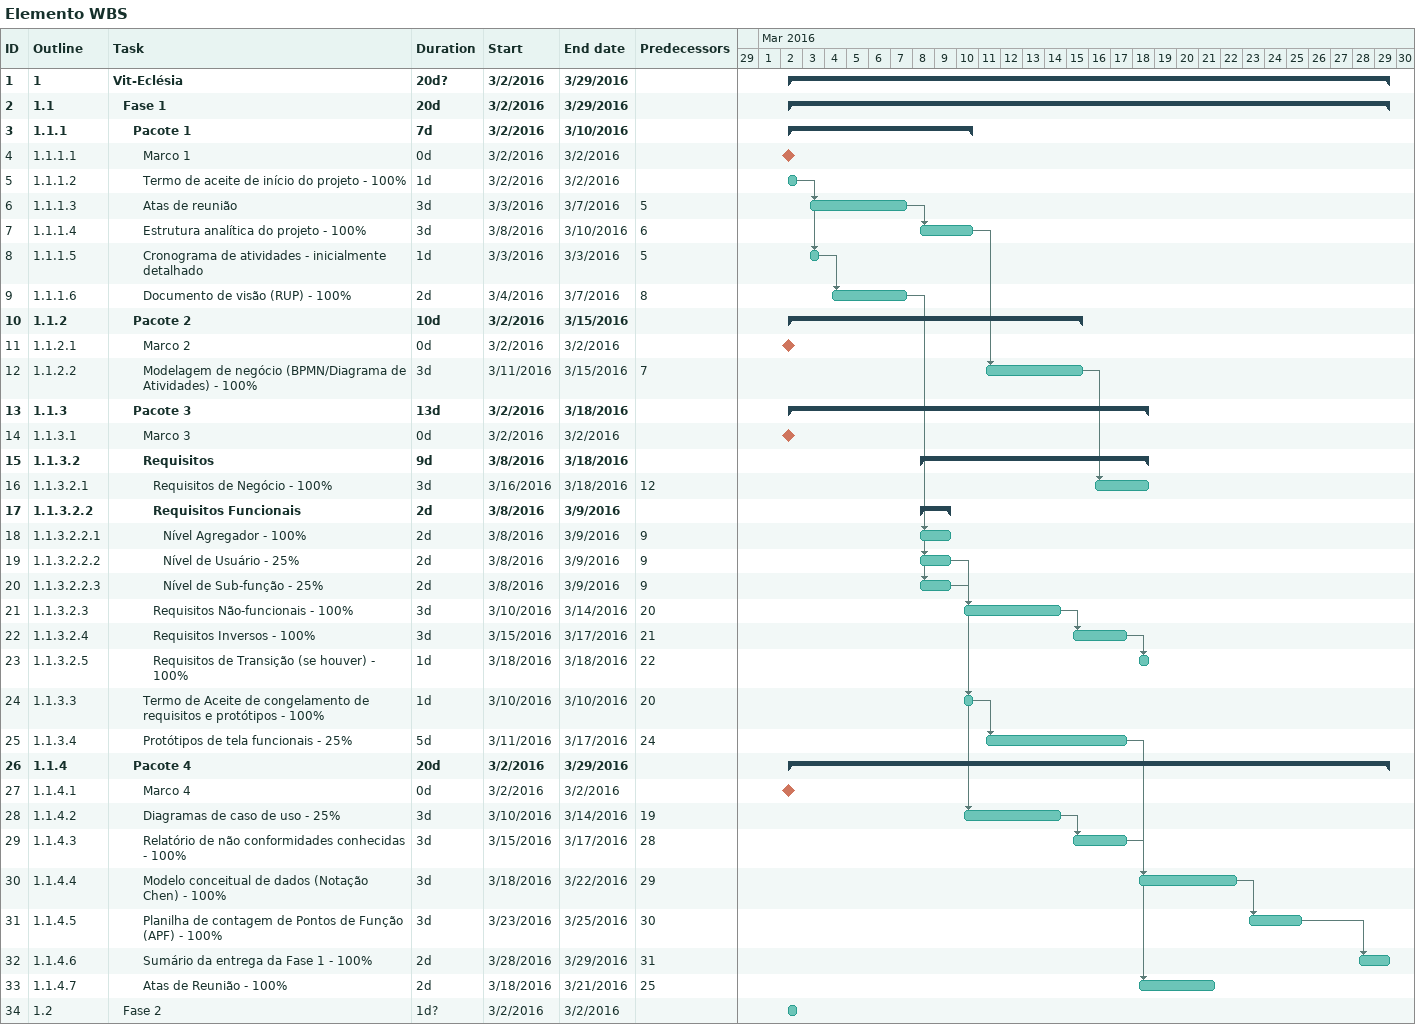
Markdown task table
Elemento WBS

| ID | WBS | Task | Duration | Start | Finish | Predecessors |
|---|---|---|---|---|---|---|
| 1 | 1 | **Vit-Eclésia** | 20d? | 2016-03-02 | 2016-03-29 |  |
| 2 | 1.1 | **Fase 1** | 20d | 2016-03-02 | 2016-03-29 |  |
| 3 | 1.1.1 | **Pacote 1** | 7d | 2016-03-02 | 2016-03-10 |  |
| 4 | 1.1.1.1 | Marco 1 | 0d | 2016-03-02 | 2016-03-02 |  |
| 5 | 1.1.1.2 | Termo de aceite de início do projeto - 100% | 1d | 2016-03-02 | 2016-03-02 |  |
| 6 | 1.1.1.3 | Atas de reunião | 3d | 2016-03-03 | 2016-03-07 | 5 |
| 7 | 1.1.1.4 | Estrutura analítica do projeto - 100% | 3d | 2016-03-08 | 2016-03-10 | 6 |
| 8 | 1.1.1.5 | Cronograma de atividades - inicialmente detalhado | 1d | 2016-03-03 | 2016-03-03 | 5 |
| 9 | 1.1.1.6 | Documento de visão (RUP) - 100% | 2d | 2016-03-04 | 2016-03-07 | 8 |
| 10 | 1.1.2 | **Pacote 2** | 10d | 2016-03-02 | 2016-03-15 |  |
| 11 | 1.1.2.1 | Marco 2 | 0d | 2016-03-02 | 2016-03-02 |  |
| 12 | 1.1.2.2 | Modelagem de negócio (BPMN/Diagrama de Atividades) - 100% | 3d | 2016-03-11 | 2016-03-15 | 7 |
| 13 | 1.1.3 | **Pacote 3** | 13d | 2016-03-02 | 2016-03-18 |  |
| 14 | 1.1.3.1 | Marco 3 | 0d | 2016-03-02 | 2016-03-02 |  |
| 15 | 1.1.3.2 | **Requisitos** | 9d | 2016-03-08 | 2016-03-18 |  |
| 16 | 1.1.3.2.1 | Requisitos de Negócio - 100% | 3d | 2016-03-16 | 2016-03-18 | 12 |
| 17 | 1.1.3.2.2 | **Requisitos Funcionais** | 2d | 2016-03-08 | 2016-03-09 |  |
| 18 | 1.1.3.2.2.1 | Nível Agregador - 100% | 2d | 2016-03-08 | 2016-03-09 | 9 |
| 19 | 1.1.3.2.2.2 | Nível de Usuário - 25% | 2d | 2016-03-08 | 2016-03-09 | 9 |
| 20 | 1.1.3.2.2.3 | Nível de Sub-função - 25% | 2d | 2016-03-08 | 2016-03-09 | 9 |
| 21 | 1.1.3.2.3 | Requisitos Não-funcionais - 100% | 3d | 2016-03-10 | 2016-03-14 | 20 |
| 22 | 1.1.3.2.4 | Requisitos Inversos - 100% | 3d | 2016-03-15 | 2016-03-17 | 21 |
| 23 | 1.1.3.2.5 | Requisitos de Transição (se houver) - 100% | 1d | 2016-03-18 | 2016-03-18 | 22 |
| 24 | 1.1.3.3 | Termo de Aceite de congelamento de requisitos e protótipos - 100% | 1d | 2016-03-10 | 2016-03-10 | 20 |
| 25 | 1.1.3.4 | Protótipos de tela funcionais - 25% | 5d | 2016-03-11 | 2016-03-17 | 24 |
| 26 | 1.1.4 | **Pacote 4** | 20d | 2016-03-02 | 2016-03-29 |  |
| 27 | 1.1.4.1 | Marco 4 | 0d | 2016-03-02 | 2016-03-02 |  |
| 28 | 1.1.4.2 | Diagramas de caso de uso - 25% | 3d | 2016-03-10 | 2016-03-14 | 19 |
| 29 | 1.1.4.3 | Relatório de não conformidades conhecidas - 100% | 3d | 2016-03-15 | 2016-03-17 | 28 |
| 30 | 1.1.4.4 | Modelo conceitual de dados (Notação Chen) - 100% | 3d | 2016-03-18 | 2016-03-22 | 29 |
| 31 | 1.1.4.5 | Planilha de contagem de Pontos de Função (APF) - 100% | 3d | 2016-03-23 | 2016-03-25 | 30 |
| 32 | 1.1.4.6 | Sumário da entrega da Fase 1 - 100% | 2d | 2016-03-28 | 2016-03-29 | 31 |
| 33 | 1.1.4.7 | Atas de Reunião - 100% | 2d | 2016-03-18 | 2016-03-21 | 25 |
| 34 | 1.2 | Fase 2 | 1d? | 2016-03-02 | 2016-03-02 |  |
